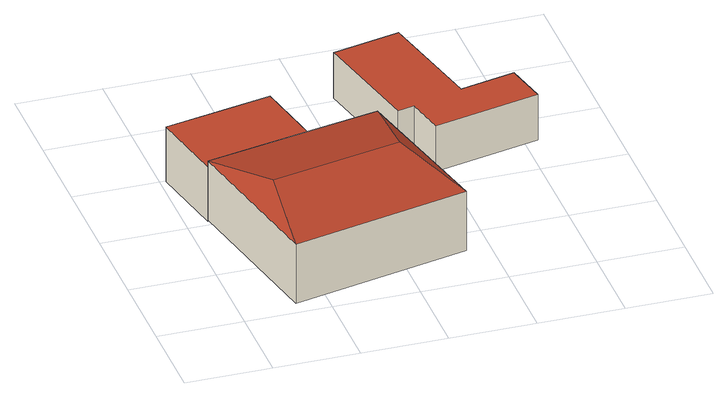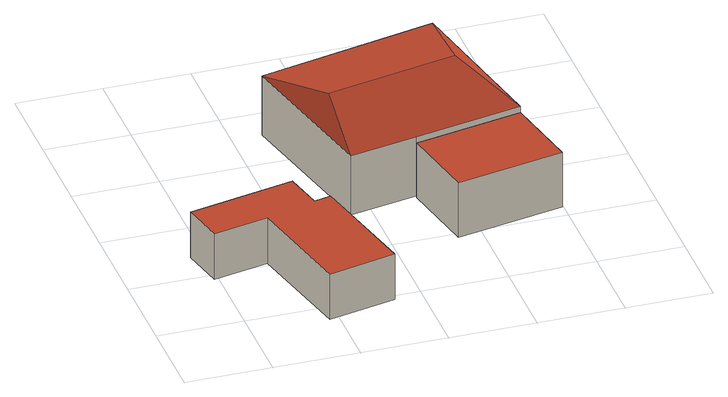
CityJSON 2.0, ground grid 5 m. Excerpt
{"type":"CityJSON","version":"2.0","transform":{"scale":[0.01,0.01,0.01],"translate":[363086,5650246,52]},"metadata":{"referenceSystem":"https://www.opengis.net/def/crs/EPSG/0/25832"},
"CityObjects":{
"building1":{"type":"Building","attributes":{"Geometrietyp2DReferenz":"3000","Gemeindeschluessel":"05315000","function":"31001_1010","roofType":"1000","measuredHeight":3.48,"storeysAboveGround":1},"address":[{"country":"Germany","locality":"Köln","thoroughfareNumber":"6","thoroughfareName":"Dünnwalder Mauspfad"}],"geometry":[{"type":"Solid","lod":"2","boundaries":[[[[0,1,2,3]],[[4,5,1,0]],[[6,7,5,4]],[[3,2,7,6]],[[4,0,3,6]],[[1,5,7,2]]]],"semantics":{"surfaces":[{"type":"WallSurface"},{"type":"RoofSurface"},{"type":"GroundSurface"}],"values":[[0,0,0,0,1,2]]}}]},
"building2":{"type":"Building","attributes":{"Geometrietyp2DReferenz":"3000","Gemeindeschluessel":"05315000","function":"31001_1010","roofType":"3200","measuredHeight":4.76,"storeysAboveGround":1},"address":[{"country":"Germany","locality":"Köln","thoroughfareNumber":"6","thoroughfareName":"Dünnwalder Mauspfad"}],"geometry":[{"type":"Solid","lod":"2","boundaries":[[[[8,9,10,11]],[[12,13,9,8]],[[14,15,13,12]],[[16,17,15,14]],[[11,10,17,16]],[[18,11,16,19]],[[16,14,19]],[[19,14,12,8,18]],[[8,11,18]],[[9,13,15,17,10]]]],"semantics":{"surfaces":[{"type":"WallSurface"},{"type":"RoofSurface"},{"type":"GroundSurface"}],"values":[[0,0,0,0,0,1,1,1,1,2]]}}]},
"building3":{"type":"Building","attributes":{"Geometrietyp2DReferenz":"3000","Gemeindeschluessel":"05315000","function":"31001_1010","roofType":"1000","measuredHeight":2.88,"storeysAboveGround":1},"address":[{"country":"Germany","locality":"Köln","thoroughfareNumber":"6","thoroughfareName":"Dünnwalder Mauspfad"}],"geometry":[{"type":"Solid","lod":"2","boundaries":[[[[20,21,22,23]],[[24,25,21,20]],[[26,27,25,24]],[[28,29,27,26]],[[30,31,29,28]],[[32,33,31,30]],[[34,35,33,32]],[[23,22,35,34]],[[32,30,28,26,24,20,23,34]],[[21,25,27,29,31,33,35,22]]]],"semantics":{"surfaces":[{"type":"WallSurface"},{"type":"RoofSurface"},{"type":"GroundSurface"}],"values":[[0,0,0,0,0,0,0,0,1,2]]}}]}
},
"vertices":[
[743,1119,460],[743,1119,112],[652,1578,112],[652,1578,460],[112,993,460],[112,993,112],[21,1452,460],[21,1452,112],
[112,993,498],[112,993,122],[302,35,122],[302,35,498],[743,1119,498],[743,1119,122],[1137,1197,498],[1137,1197,122],[1345,269,498],[1345,269,122],[339,542,598],[1109,705,598],
[1404,1380,372],[1404,1380,84],[1456,1149,84],[1456,1149,372],[1305,1358,372],[1305,1358,84],[1157,2033,372],[1157,2033,84],[1555,2121,372],[1555,2121,84],[1700,1469,372],[1700,1469,84],[2021,1540,372],[2021,1540,84],[2077,1286,372],[2077,1286,84]
]}
